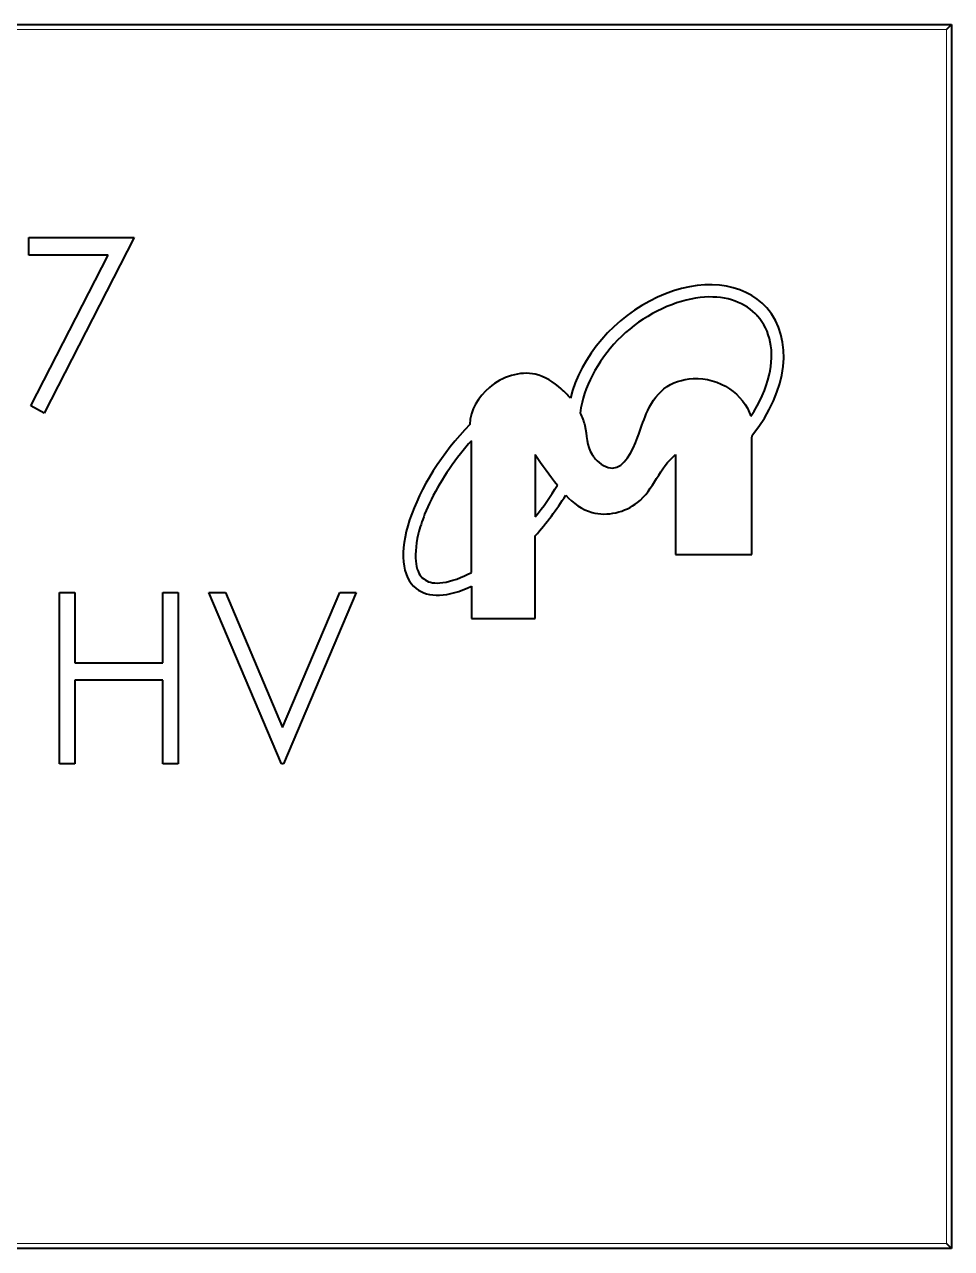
# Model space of a CAD drawing. Header units: inches. Extents: x 7.25 to 10.75, y 3.17 to 5.42.
# Drawn here: x 9.4249 to 9.7232, y 3.6426 to 4.0363 of the extents above; entities that cross this region are included whole.
import ezdxf

# ---------------------------------------------------------------- set-up
doc = ezdxf.new("R2010")
doc.units = ezdxf.units.IN
doc.header["$LTSCALE"] = 0.5
doc.header["$MEASUREMENT"] = 0
doc.layers.add('TANGENT_LINES', color=7, linetype='Continuous', lineweight=15)
doc.layers.add('Visible', color=7, linetype='Continuous', lineweight=40)

msp = doc.modelspace()

# ---------------------------------------------------------------- linework, layer by layer
at = {"layer": 'TANGENT_LINES'}
for p, q in [((9.721613004646509, 4.034733591163316), (9.153896469213437, 4.034733591163308)), ((9.721613004646514, 3.644182410060954), (9.721613004646509, 4.034733591163316)), ((9.153896469213445, 3.644182410060946), (9.721613004646514, 3.644182410060954))]:
    msp.add_line(p, q, dxfattribs=at)
at = {"layer": 'Visible'}
for p, q in [((9.152321666063832, 4.036308394312915), (9.723187807796116, 4.036308394312923)), ((9.721613004646509, 4.034733591163316), (9.723187807796116, 4.036308394312922)), ((9.723187807796116, 4.036308394312923), (9.723187807796121, 3.642607606911348)), ((9.426356004167719, 3.962156515031529), (9.426356004167719, 3.967809654542936)), ((9.426356004167719, 3.967809654542936), (9.460274841236162, 3.967809654542937)), ((9.460274841236162, 3.967809654542937), (9.431302501240202, 3.911278259428864)), ((9.451905544850133, 3.962156515031529), (9.426356004167719, 3.962156515031529)), ((9.427029522742322, 3.913630053795914), (9.451905544850135, 3.962156515031529)), ((9.431302501240202, 3.911278259428864), (9.427029522742322, 3.913630053795914)), ((9.568742502202019, 3.860050372176754), (9.568742502202017, 3.902424311732164)), ((9.658953609893645, 3.865803340600933), (9.658953609893645, 3.903450827459702)), ((9.658961180298817, 3.903450039018791), (9.65913596385875, 3.90428915222766)), ((9.589279361739427, 3.897970557486133), (9.589279361739427, 3.877941199949769)), ((9.634430682832422, 3.897975120023971), (9.634430682832422, 3.865803340600932)), ((9.589279361739427, 3.845263847211287), (9.589279361739427, 3.871874167931593)), ((9.634430682832422, 3.865803340600932), (9.658953609893645, 3.865803340600933)), ((9.568742502202019, 3.855636130812383), (9.568742502202019, 3.845263847211287)), ((9.436248998312685, 3.798518315960259), (9.436248998312683, 3.85363642619648)), ((9.436248998312683, 3.85363642619648), (9.441195495385164, 3.85363642619648)), ((9.441195495385164, 3.85363642619648), (9.441195495385164, 3.831023868150851)), ((9.469461192942202, 3.831023868150851), (9.469461192942202, 3.85363642619648)), ((9.469461192942202, 3.85363642619648), (9.474407690014683, 3.85363642619648)), ((9.474407690014683, 3.85363642619648), (9.474407690014683, 3.79851831596026)), ((9.484300684159646, 3.85363642619648), (9.489600502451589, 3.853636426196481)), ((9.5076198846442, 3.79851831596026), (9.484300684159646, 3.85363642619648)), ((9.489600502451589, 3.853636426196481), (9.507973205863664, 3.810199998778754)), ((9.507973205863664, 3.810199998778754), (9.526345909275737, 3.853636426196481)), ((9.53164572756768, 3.853636426196481), (9.508326527083126, 3.79851831596026)), ((9.526345909275737, 3.853636426196481), (9.53164572756768, 3.853636426196481)), ((9.568742502202019, 3.845263847211287), (9.589279361739427, 3.845263847211287)), ((9.441195495385164, 3.831023868150851), (9.469461192942202, 3.831023868150851)), ((9.469461192942202, 3.825370728639444), (9.441195495385164, 3.825370728639443)), ((9.441195495385164, 3.825370728639443), (9.441195495385166, 3.798518315960259)), ((9.469461192942202, 3.79851831596026), (9.469461192942202, 3.825370728639444)), ((9.441195495385166, 3.798518315960259), (9.436248998312685, 3.798518315960259)), ((9.474407690014683, 3.79851831596026), (9.469461192942202, 3.79851831596026)), ((9.508326527083126, 3.79851831596026), (9.5076198846442, 3.79851831596026)), ((9.723187807796121, 3.642607606911348), (9.152321666063838, 3.64260760691134)), ((9.721613004646514, 3.644182410060954), (9.723187807796121, 3.642607606911348))]:
    msp.add_line(p, q, dxfattribs=at)
for centre, radius, start, end in [((9.739906781447068, 3.999327216823002), 0.181553826618202, 213.9364709105326, 217.7629721610327), ((9.522754051678199, 3.931797343065717), 0.085592645887764, 321.0077985320576, 329.3344244362161), ((9.520801020806442, 3.933366958315472), 0.09203611490132539, 318.0765126729518, 328.2567373059218)]:
    msp.add_arc(centre, radius, start, end, dxfattribs=at)
for centre, major_axis, ratio, start_param, end_param in [((9.634430682832079, 3.919093547484255), (0.0293129487742993, 0.02603499655655729), 0.7182727536808504, 6.517916534314675e-15, 2.341265123044369), ((9.634430682832072, 3.919093547484252), (0.02931294877430771, 0.0260349965565567), 0.718272753680837, 4.93448090062066, 6.283185307179706), ((9.577511122543466, 3.888430853045434), (0.02657705931331779, 0.03354060279370026), 0.4598836985945184, 1.35250005077165, 3.141592653589798), ((9.577511122543472, 3.888430853045445), (0.02657705931332341, 0.03354060279371138), 0.4598836985944496, 3.14159265358977, 3.897145176084419)]:
    msp.add_ellipse(centre, major_axis=major_axis, ratio=ratio, start_param=start_param, end_param=end_param, dxfattribs=at)
for points, knots in [([(9.658628761983335, 3.910341773695821), (9.661480190862271, 3.914630080116321), (9.667189988069367, 3.927338795879827), (9.664756041175984, 3.938361792507925), (9.660314222577771, 3.943043321064166), (9.660058325247391, 3.943295960553459), (9.655974423831731, 3.947327869625887), (9.643049442365283, 3.951422025041063), (9.616368991909937, 3.939429338346002), (9.60536698479993, 3.921106150617653), (9.603856071718852, 3.912442700058147), (9.603731152490223, 3.911343982080338)], [5.058329450965109, 5.058329450965109, 5.058329450965109, 5.058329450965109, 5.49778714378214, 6.283185307179591, 6.329496508472789, 6.329496508472789, 6.329496508472789, 7.06858347057704, 7.85398163397448, 8.63937979737193, 8.75626998189654, 8.75626998189654, 8.75626998189654, 8.75626998189654]), ([(9.60059605362637, 3.916069424335253), (9.599692477273802, 3.91714176902815), (9.596368170259645, 3.920526483064526), (9.587874281121861, 3.92604594734354), (9.573880296222331, 3.921469324024533), (9.568345706209865, 3.912295464956449), (9.568208114034867, 3.907626922307882)], [0.02680825314364025, 0.02680825314364025, 0.02680825314364025, 0.02680825314364025, 0.0551355304086149, 0.121669887508972, 0.2279373682610045, 0.319755425775698, 0.319755425775698, 0.319755425775698, 0.319755425775698]), ([(9.603731152490223, 3.911343982080338), (9.604371528034054, 3.91005037010212), (9.605979845541771, 3.905690526718854), (9.605730791137209, 3.900304304021555), (9.608176776565557, 3.897065984141569), (9.608552556011254, 3.896643088024468), (9.610097862527674, 3.894904025036838), (9.616603859142216, 3.89098686714692), (9.622157625288747, 3.902540308091262), (9.624778711679614, 3.911510109298558), (9.629928184062193, 3.920135998675214), (9.640829141494766, 3.92351434527676), (9.652112666496464, 3.920457829804314), (9.657471896226468, 3.913858960772962), (9.658628761983335, 3.910341773695821)], [0.3585017696337935, 0.3585017696337935, 0.3585017696337935, 0.3585017696337935, 0.388396463080133, 0.4550520136816, 0.465764129087599, 0.465764129087599, 0.465764129087599, 0.509815239202963, 0.597656924447837, 0.653997244251271, 0.721977976942432, 0.79120331151201, 0.8753158751749289, 0.951968790109365, 0.951968790109365, 0.951968790109365, 0.951968790109365]), ([(9.568742502202017, 3.902424311732164), (9.567513806989174, 3.901064724016027), (9.561186658424328, 3.89360252940934), (9.556206881573127, 3.885072698172823), (9.553689883060198, 3.878761136207678), (9.552810552334401, 3.876556148665885), (9.550777677637607, 3.870310181419364), (9.550440022288859, 3.861801701923817), (9.553014840851619, 3.857516216222614), (9.557775447224905, 3.855989223987873), (9.564567169812388, 3.85787108079204), (9.568440894395852, 3.859888223303676), (9.568742502202019, 3.860050372176754)], [4.576874196672239, 4.576874196672239, 4.576874196672239, 4.576874196672239, 4.71238898038469, 5.294442683184799, 5.294442683184799, 5.294442683184799, 5.49778714378214, 5.89048622548086, 6.283185307179591, 6.67588438887831, 7.06858347057704, 7.10152153570953, 7.10152153570953, 7.10152153570953, 7.10152153570953]), ([(9.568742502202017, 3.902424311732164), (9.567513806989174, 3.901064724016027), (9.561186658424328, 3.89360252940934), (9.556206881573127, 3.885072698172823), (9.553689883060198, 3.878761136207678), (9.552810552334401, 3.876556148665885), (9.550777677637607, 3.870310181419364), (9.550440022288859, 3.861801701923817), (9.553014840851619, 3.857516216222614), (9.557775447224905, 3.855989223987873), (9.564567169812388, 3.85787108079204), (9.568440894395852, 3.859888223303676), (9.568742502202019, 3.860050372176754)], [4.576874196672239, 4.576874196672239, 4.576874196672239, 4.576874196672239, 4.71238898038469, 5.294442683184798, 5.294442683184798, 5.294442683184798, 5.49778714378214, 5.89048622548086, 6.283185307179591, 6.67588438887831, 7.06858347057704, 7.10152153570953, 7.10152153570953, 7.10152153570953, 7.10152153570953]), ([(9.599068513572817, 3.884946290883381), (9.601507412087468, 3.882340615975628), (9.608334228353256, 3.877110618824306), (9.625952946786636, 3.881205868644495), (9.629246484620895, 3.893887562292941), (9.634430682832422, 3.897975120023971)], [0.265068617614242, 0.265068617614242, 0.265068617614242, 0.265068617614242, 0.432319925177679, 0.677317731017117, 1, 1, 1, 1])]:
    msp.add_open_spline(points, degree=3, knots=knots, dxfattribs=at)

doc.saveas('drawing.dxf')
